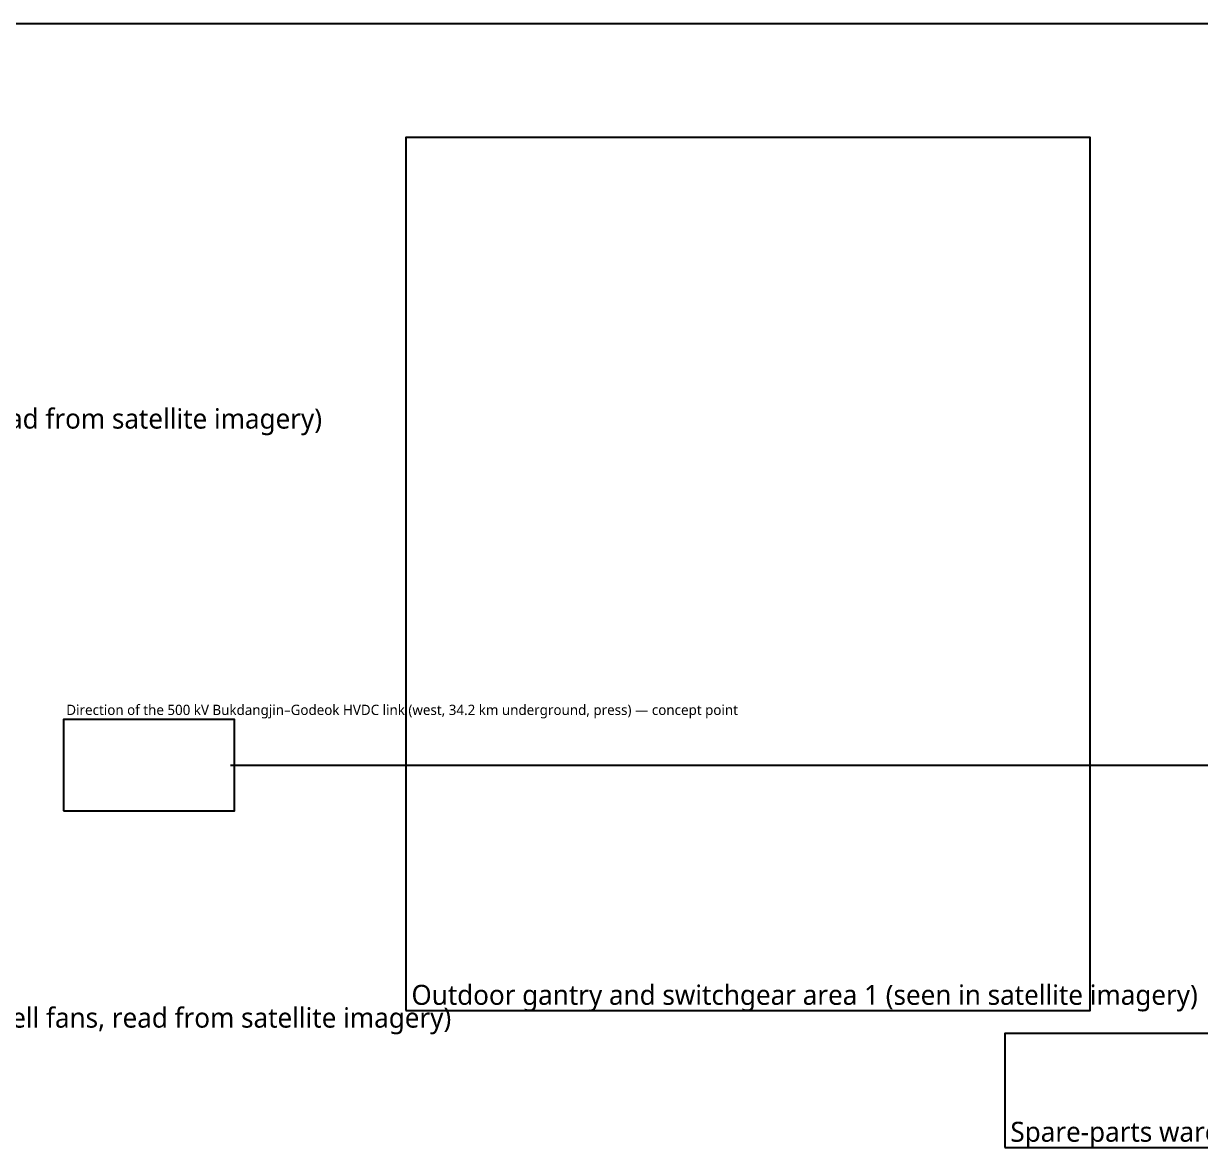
# Model space of a CAD drawing. Header units: metres. Extents: x -1640 to 1560, y -268 to 2338.
# Drawn here: x -527 to -320.7, y 600.8 to 798 of the extents above; entities that cross this region are included whole.
import ezdxf

# ---------------------------------------------------------------- set-up
doc = ezdxf.new("R2010")
doc.units = ezdxf.units.M
for name, color, linetype in [('AUX', 8, 'Continuous'), ('TEXT', 7, 'Continuous'), ('UTIL_ELEC.HV_CONCEPT', 6, 'Continuous'), ('UTIL_FILL_EXCHANGE_POINT', 2, 'Continuous'), ('UTIL_GAS.BULK_CONCEPT', 2, 'Continuous'), ('UTIL_TEXT', 7, 'Continuous')]:
    doc.layers.add(name, color=color, linetype=linetype)
doc.styles.add('KO', font='malgun.ttf')

msp = doc.modelspace()

# ---------------------------------------------------------------- linework, layer by layer
at = {"layer": 'AUX'}
for points in [[(-460, 625), (-340, 625), (-340, 778), (-460, 778)], [(-355, 601), (-290, 601), (-290, 621), (-355, 621)]]:
    msp.add_lwpolyline(points, close=True, dxfattribs=at)
at = {"layer": 'UTIL_ELEC.HV_CONCEPT'}
msp.add_line((-490.7, 668), (-265.3, 668), dxfattribs=at)
at = {"layer": 'UTIL_FILL_EXCHANGE_POINT'}
msp.add_lwpolyline([(-520, 660), (-490, 660), (-490, 676), (-520, 676)], close=True, dxfattribs=at)
at = {"layer": 'UTIL_GAS.BULK_CONCEPT'}
msp.add_line((-670.5, 798), (-315.5, 798), dxfattribs=at)

# ---------------------------------------------------------------- texts
at = {"layer": 'TEXT', "style": 'KO'}
for s, p in [('Linde Korea northeast building (blue roof, read from satellite imagery)', (-625, 727)), ('Outdoor gantry and switchgear area 1 (seen in satellite imagery)', (-459, 626)), ('Linde Korea cooling tower (5-cell fans, read from satellite imagery)', (-594, 622)), ('Spare-parts warehouse candidate (register 1,166㎡; blue roof in imagery about 1,300㎡)', (-354, 602))]:
    msp.add_text(s, height=3.5, dxfattribs=at).set_placement(p)
at = {"layer": 'UTIL_TEXT', "style": 'KO'}
msp.add_text('Direction of the 500 kV Bukdangjin–Godeok HVDC link (west, 34.2 km underground, press) — concept point', height=1.8, dxfattribs=at).set_placement((-519.5, 676.8))

doc.saveas('drawing.dxf')
